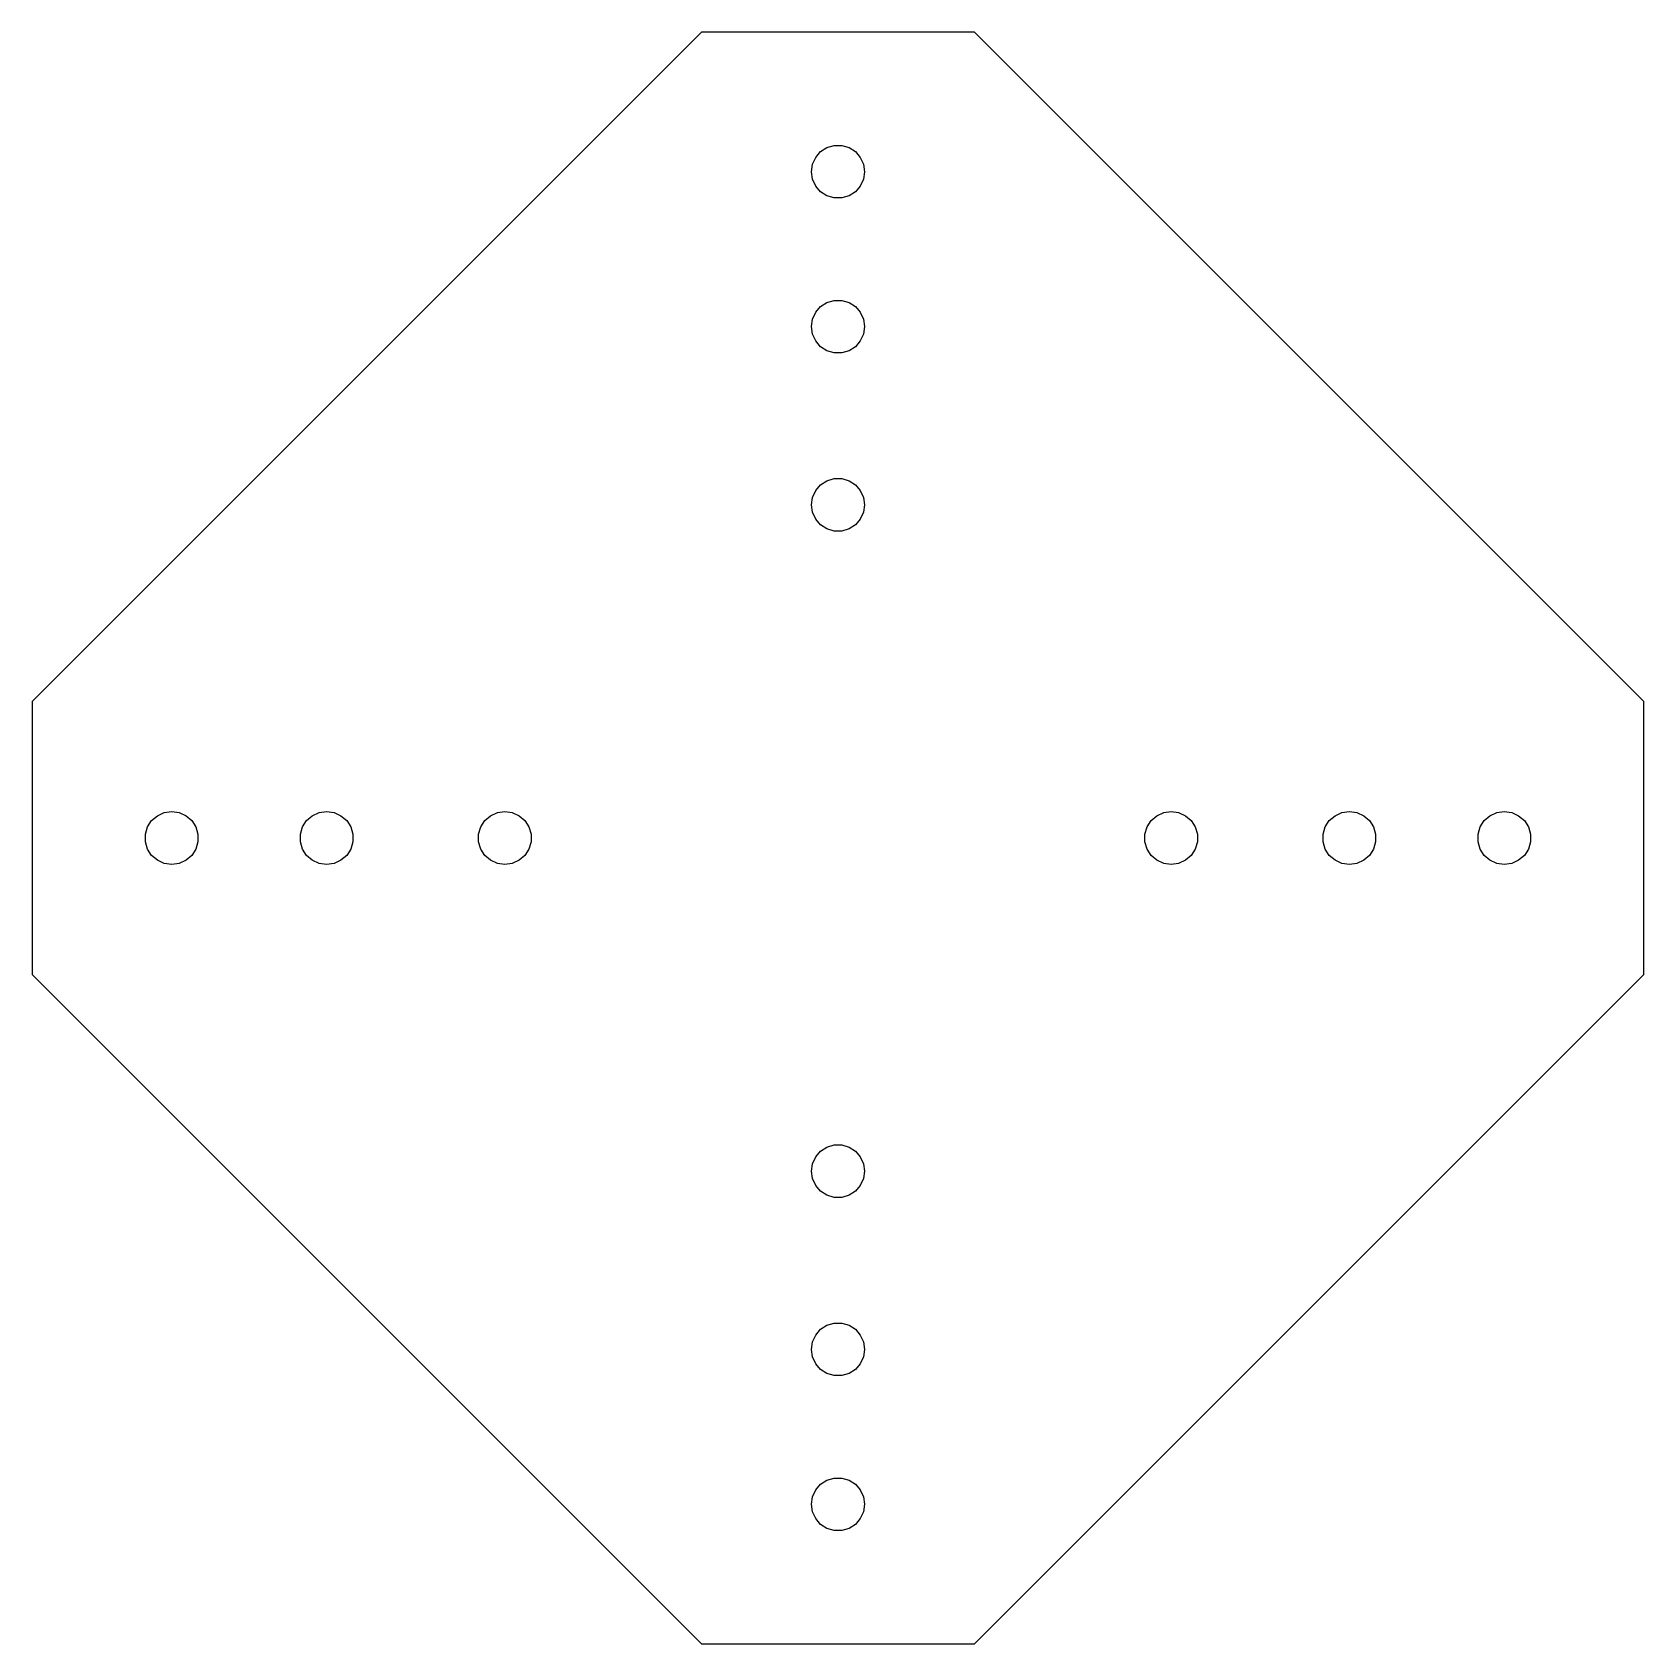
# Model space of a CAD drawing. Header units: metres. Extents: x -52 to 52, y -52 to 52.
import ezdxf

# ---------------------------------------------------------------- set-up
doc = ezdxf.new("R2010")
doc.units = ezdxf.units.M

msp = doc.modelspace()

# ---------------------------------------------------------------- linework, layer by layer
for p, q in [((-8.81117, 52), (-52, 8.81117)), ((8.81117, 52), (-8.81117, 52)), ((52, 8.81117), (8.81117, 52)), ((-1.64073, 43.4818), (-1.43854, 43.9245)), ((-1.43854, 43.9245), (-1.1198, 44.2923)), ((-1.1198, 44.2923), (-0.710358, 44.5555)), ((-0.710358, 44.5555), (-0.243347, 44.6926)), ((-0.243347, 44.6926), (0.243347, 44.6926)), ((0.243347, 44.6926), (0.710358, 44.5555)), ((0.710358, 44.5555), (1.1198, 44.2923)), ((1.1198, 44.2923), (1.43854, 43.9245)), ((1.43854, 43.9245), (1.64073, 43.4818)), ((-1.70999, 43), (-1.64073, 43.4818)), ((-1.64073, 42.5182), (-1.70999, 43)), ((1.64073, 43.4818), (1.70999, 43)), ((1.70999, 43), (1.64073, 42.5182)), ((-1.43854, 42.0755), (-1.64073, 42.5182)), ((-1.1198, 41.7077), (-1.43854, 42.0755)), ((-0.710358, 41.4445), (-1.1198, 41.7077)), ((1.1198, 41.7077), (0.710358, 41.4445)), ((1.43854, 42.0755), (1.1198, 41.7077)), ((1.64073, 42.5182), (1.43854, 42.0755)), ((-0.243347, 41.3074), (-0.710358, 41.4445)), ((0.243347, 41.3074), (-0.243347, 41.3074)), ((0.710358, 41.4445), (0.243347, 41.3074)), ((-1.1198, 34.2923), (-0.710358, 34.5555)), ((-0.710358, 34.5555), (-0.243347, 34.6926)), ((-0.243347, 34.6926), (0.243347, 34.6926)), ((0.243347, 34.6926), (0.710358, 34.5555)), ((0.710358, 34.5555), (1.1198, 34.2923)), ((-1.70999, 33), (-1.64073, 33.4818)), ((-1.64073, 33.4818), (-1.43854, 33.9245)), ((-1.43854, 33.9245), (-1.1198, 34.2923)), ((1.1198, 34.2923), (1.43854, 33.9245)), ((1.43854, 33.9245), (1.64073, 33.4818)), ((1.64073, 33.4818), (1.70999, 33)), ((-1.64073, 32.5182), (-1.70999, 33)), ((-1.43854, 32.0755), (-1.64073, 32.5182)), ((1.64073, 32.5182), (1.43854, 32.0755)), ((1.70999, 33), (1.64073, 32.5182)), ((-1.1198, 31.7077), (-1.43854, 32.0755)), ((-0.710358, 31.4445), (-1.1198, 31.7077)), ((-0.243347, 31.3074), (-0.710358, 31.4445)), ((0.243347, 31.3074), (-0.243347, 31.3074)), ((0.710358, 31.4445), (0.243347, 31.3074)), ((1.1198, 31.7077), (0.710358, 31.4445)), ((1.43854, 32.0755), (1.1198, 31.7077)), ((-1.1198, 22.7923), (-0.710358, 23.0555)), ((-0.710358, 23.0555), (-0.243347, 23.1926)), ((-0.243347, 23.1926), (0.243347, 23.1926)), ((0.243347, 23.1926), (0.710358, 23.0555)), ((0.710358, 23.0555), (1.1198, 22.7923)), ((-1.70999, 21.5), (-1.64073, 21.9818)), ((-1.64073, 21.9818), (-1.43854, 22.4245)), ((-1.43854, 22.4245), (-1.1198, 22.7923)), ((1.1198, 22.7923), (1.43854, 22.4245)), ((1.43854, 22.4245), (1.64073, 21.9818)), ((1.64073, 21.9818), (1.70999, 21.5)), ((-1.64073, 21.0182), (-1.70999, 21.5)), ((-1.43854, 20.5755), (-1.64073, 21.0182)), ((1.64073, 21.0182), (1.43854, 20.5755)), ((1.70999, 21.5), (1.64073, 21.0182)), ((-1.1198, 20.2077), (-1.43854, 20.5755)), ((-0.710358, 19.9445), (-1.1198, 20.2077)), ((-0.243347, 19.8074), (-0.710358, 19.9445)), ((0.243347, 19.8074), (-0.243347, 19.8074)), ((0.710358, 19.9445), (0.243347, 19.8074)), ((1.1198, 20.2077), (0.710358, 19.9445)), ((1.43854, 20.5755), (1.1198, 20.2077)), ((-52, 8.81117), (-52, -8.81117)), ((52, -8.81117), (52, 8.81117)), ((-44.5555, 0.710358), (-44.2923, 1.1198)), ((-44.2923, 1.1198), (-43.9245, 1.43854)), ((-43.9245, 1.43854), (-43.4818, 1.64073)), ((-43.4818, 1.64073), (-43, 1.70999)), ((-43, 1.70999), (-42.5182, 1.64073)), ((-42.5182, 1.64073), (-42.0755, 1.43854)), ((-42.0755, 1.43854), (-41.7077, 1.1198)), ((-41.7077, 1.1198), (-41.4445, 0.710358)), ((-34.5555, 0.710358), (-34.2923, 1.1198)), ((-34.2923, 1.1198), (-33.9245, 1.43854)), ((-33.9245, 1.43854), (-33.4818, 1.64073)), ((-33.4818, 1.64073), (-33, 1.70999)), ((-33, 1.70999), (-32.5182, 1.64073)), ((-32.5182, 1.64073), (-32.0755, 1.43854)), ((-32.0755, 1.43854), (-31.7077, 1.1198)), ((-31.7077, 1.1198), (-31.4445, 0.710358)), ((-23.0555, 0.710358), (-22.7923, 1.1198)), ((-22.7923, 1.1198), (-22.4245, 1.43854)), ((-22.4245, 1.43854), (-21.9818, 1.64073)), ((-21.9818, 1.64073), (-21.5, 1.70999)), ((-21.5, 1.70999), (-21.0182, 1.64073)), ((-21.0182, 1.64073), (-20.5755, 1.43854)), ((-20.5755, 1.43854), (-20.2077, 1.1198)), ((-20.2077, 1.1198), (-19.9445, 0.710358)), ((19.9445, 0.710358), (20.2077, 1.1198)), ((20.2077, 1.1198), (20.5755, 1.43854)), ((20.5755, 1.43854), (21.0182, 1.64073)), ((21.0182, 1.64073), (21.5, 1.70999)), ((21.5, 1.70999), (21.9818, 1.64073)), ((21.9818, 1.64073), (22.4245, 1.43854)), ((22.4245, 1.43854), (22.7923, 1.1198)), ((22.7923, 1.1198), (23.0555, 0.710358)), ((31.4445, 0.710358), (31.7077, 1.1198)), ((31.7077, 1.1198), (32.0755, 1.43854)), ((32.0755, 1.43854), (32.5182, 1.64073)), ((32.5182, 1.64073), (33, 1.70999)), ((33, 1.70999), (33.4818, 1.64073)), ((33.4818, 1.64073), (33.9245, 1.43854)), ((33.9245, 1.43854), (34.2923, 1.1198)), ((34.2923, 1.1198), (34.5555, 0.710358)), ((41.4445, 0.710358), (41.7077, 1.1198)), ((41.7077, 1.1198), (42.0755, 1.43854)), ((42.0755, 1.43854), (42.5182, 1.64073)), ((42.5182, 1.64073), (43, 1.70999)), ((43, 1.70999), (43.4818, 1.64073)), ((43.4818, 1.64073), (43.9245, 1.43854)), ((43.9245, 1.43854), (44.2923, 1.1198)), ((44.2923, 1.1198), (44.5555, 0.710358)), ((-44.6926, 0.243347), (-44.5555, 0.710358)), ((-44.6926, -0.243347), (-44.6926, 0.243347)), ((-41.4445, 0.710358), (-41.3074, 0.243347)), ((-41.3074, 0.243347), (-41.3074, -0.243347)), ((-34.6926, 0.243347), (-34.5555, 0.710358)), ((-34.6926, -0.243347), (-34.6926, 0.243347)), ((-31.4445, 0.710358), (-31.3074, 0.243347)), ((-31.3074, 0.243347), (-31.3074, -0.243347)), ((-23.1926, 0.243347), (-23.0555, 0.710358)), ((-23.1926, -0.243347), (-23.1926, 0.243347)), ((-19.9445, 0.710358), (-19.8074, 0.243347)), ((-19.8074, 0.243347), (-19.8074, -0.243347)), ((19.8074, 0.243347), (19.9445, 0.710358)), ((19.8074, -0.243347), (19.8074, 0.243347)), ((23.0555, 0.710358), (23.1926, 0.243347)), ((23.1926, 0.243347), (23.1926, -0.243347)), ((31.3074, 0.243347), (31.4445, 0.710358)), ((31.3074, -0.243347), (31.3074, 0.243347)), ((34.5555, 0.710358), (34.6926, 0.243347)), ((34.6926, 0.243347), (34.6926, -0.243347)), ((41.3074, 0.243347), (41.4445, 0.710358)), ((41.3074, -0.243347), (41.3074, 0.243347)), ((44.5555, 0.710358), (44.6926, 0.243347)), ((44.6926, 0.243347), (44.6926, -0.243347)), ((-44.5555, -0.710358), (-44.6926, -0.243347)), ((-44.2923, -1.1198), (-44.5555, -0.710358)), ((-41.4445, -0.710358), (-41.7077, -1.1198)), ((-41.3074, -0.243347), (-41.4445, -0.710358)), ((-34.5555, -0.710358), (-34.6926, -0.243347)), ((-34.2923, -1.1198), (-34.5555, -0.710358)), ((-31.4445, -0.710358), (-31.7077, -1.1198)), ((-31.3074, -0.243347), (-31.4445, -0.710358)), ((-23.0555, -0.710358), (-23.1926, -0.243347)), ((-22.7923, -1.1198), (-23.0555, -0.710358)), ((-19.9445, -0.710358), (-20.2077, -1.1198)), ((-19.8074, -0.243347), (-19.9445, -0.710358)), ((19.9445, -0.710358), (19.8074, -0.243347)), ((20.2077, -1.1198), (19.9445, -0.710358)), ((23.0555, -0.710358), (22.7923, -1.1198)), ((23.1926, -0.243347), (23.0555, -0.710358)), ((31.4445, -0.710358), (31.3074, -0.243347)), ((31.7077, -1.1198), (31.4445, -0.710358)), ((34.5555, -0.710358), (34.2923, -1.1198)), ((34.6926, -0.243347), (34.5555, -0.710358)), ((41.4445, -0.710358), (41.3074, -0.243347)), ((41.7077, -1.1198), (41.4445, -0.710358)), ((44.5555, -0.710358), (44.2923, -1.1198)), ((44.6926, -0.243347), (44.5555, -0.710358)), ((-43.9245, -1.43854), (-44.2923, -1.1198)), ((-43.4818, -1.64073), (-43.9245, -1.43854)), ((-43, -1.70999), (-43.4818, -1.64073)), ((-42.5182, -1.64073), (-43, -1.70999)), ((-42.0755, -1.43854), (-42.5182, -1.64073)), ((-41.7077, -1.1198), (-42.0755, -1.43854)), ((-33.9245, -1.43854), (-34.2923, -1.1198)), ((-33.4818, -1.64073), (-33.9245, -1.43854)), ((-33, -1.70999), (-33.4818, -1.64073)), ((-32.5182, -1.64073), (-33, -1.70999)), ((-32.0755, -1.43854), (-32.5182, -1.64073)), ((-31.7077, -1.1198), (-32.0755, -1.43854)), ((-22.4245, -1.43854), (-22.7923, -1.1198)), ((-21.9818, -1.64073), (-22.4245, -1.43854)), ((-21.5, -1.70999), (-21.9818, -1.64073)), ((-21.0182, -1.64073), (-21.5, -1.70999)), ((-20.5755, -1.43854), (-21.0182, -1.64073)), ((-20.2077, -1.1198), (-20.5755, -1.43854)), ((20.5755, -1.43854), (20.2077, -1.1198)), ((21.0182, -1.64073), (20.5755, -1.43854)), ((21.5, -1.70999), (21.0182, -1.64073)), ((21.9818, -1.64073), (21.5, -1.70999)), ((22.4245, -1.43854), (21.9818, -1.64073)), ((22.7923, -1.1198), (22.4245, -1.43854)), ((32.0755, -1.43854), (31.7077, -1.1198)), ((32.5182, -1.64073), (32.0755, -1.43854)), ((33, -1.70999), (32.5182, -1.64073)), ((33.4818, -1.64073), (33, -1.70999)), ((33.9245, -1.43854), (33.4818, -1.64073)), ((34.2923, -1.1198), (33.9245, -1.43854)), ((42.0755, -1.43854), (41.7077, -1.1198)), ((42.5182, -1.64073), (42.0755, -1.43854)), ((43, -1.70999), (42.5182, -1.64073)), ((43.4818, -1.64073), (43, -1.70999)), ((43.9245, -1.43854), (43.4818, -1.64073)), ((44.2923, -1.1198), (43.9245, -1.43854)), ((-52, -8.81117), (-8.81117, -52)), ((8.81117, -52), (52, -8.81117)), ((-1.64073, -21.0182), (-1.43854, -20.5755)), ((-1.43854, -20.5755), (-1.1198, -20.2077)), ((-1.1198, -20.2077), (-0.710358, -19.9445)), ((-0.710358, -19.9445), (-0.243347, -19.8074)), ((-0.243347, -19.8074), (0.243347, -19.8074)), ((0.243347, -19.8074), (0.710358, -19.9445)), ((0.710358, -19.9445), (1.1198, -20.2077)), ((1.1198, -20.2077), (1.43854, -20.5755)), ((1.43854, -20.5755), (1.64073, -21.0182)), ((-1.70999, -21.5), (-1.64073, -21.0182)), ((-1.64073, -21.9818), (-1.70999, -21.5)), ((1.64073, -21.0182), (1.70999, -21.5)), ((1.70999, -21.5), (1.64073, -21.9818)), ((-1.43854, -22.4245), (-1.64073, -21.9818)), ((-1.1198, -22.7923), (-1.43854, -22.4245)), ((-0.710358, -23.0555), (-1.1198, -22.7923)), ((1.1198, -22.7923), (0.710358, -23.0555)), ((1.43854, -22.4245), (1.1198, -22.7923)), ((1.64073, -21.9818), (1.43854, -22.4245)), ((-0.243347, -23.1926), (-0.710358, -23.0555)), ((0.243347, -23.1926), (-0.243347, -23.1926)), ((0.710358, -23.0555), (0.243347, -23.1926)), ((-1.64073, -32.5182), (-1.43854, -32.0755)), ((-1.43854, -32.0755), (-1.1198, -31.7077)), ((-1.1198, -31.7077), (-0.710358, -31.4445)), ((-0.710358, -31.4445), (-0.243347, -31.3074)), ((-0.243347, -31.3074), (0.243347, -31.3074)), ((0.243347, -31.3074), (0.710358, -31.4445)), ((0.710358, -31.4445), (1.1198, -31.7077)), ((1.1198, -31.7077), (1.43854, -32.0755)), ((1.43854, -32.0755), (1.64073, -32.5182)), ((-1.70999, -33), (-1.64073, -32.5182)), ((-1.64073, -33.4818), (-1.70999, -33)), ((1.64073, -32.5182), (1.70999, -33)), ((1.70999, -33), (1.64073, -33.4818)), ((-1.43854, -33.9245), (-1.64073, -33.4818)), ((-1.1198, -34.2923), (-1.43854, -33.9245)), ((-0.710358, -34.5555), (-1.1198, -34.2923)), ((1.1198, -34.2923), (0.710358, -34.5555)), ((1.43854, -33.9245), (1.1198, -34.2923)), ((1.64073, -33.4818), (1.43854, -33.9245)), ((-0.243347, -34.6926), (-0.710358, -34.5555)), ((0.243347, -34.6926), (-0.243347, -34.6926)), ((0.710358, -34.5555), (0.243347, -34.6926)), ((-1.1198, -41.7077), (-0.710358, -41.4445)), ((-0.710358, -41.4445), (-0.243347, -41.3074)), ((-0.243347, -41.3074), (0.243347, -41.3074)), ((0.243347, -41.3074), (0.710358, -41.4445)), ((0.710358, -41.4445), (1.1198, -41.7077)), ((-1.70999, -43), (-1.64073, -42.5182)), ((-1.64073, -42.5182), (-1.43854, -42.0755)), ((-1.43854, -42.0755), (-1.1198, -41.7077)), ((1.1198, -41.7077), (1.43854, -42.0755)), ((1.43854, -42.0755), (1.64073, -42.5182)), ((1.64073, -42.5182), (1.70999, -43)), ((-1.64073, -43.4818), (-1.70999, -43)), ((-1.43854, -43.9245), (-1.64073, -43.4818)), ((1.64073, -43.4818), (1.43854, -43.9245)), ((1.70999, -43), (1.64073, -43.4818)), ((-1.1198, -44.2923), (-1.43854, -43.9245)), ((-0.710358, -44.5555), (-1.1198, -44.2923)), ((-0.243347, -44.6926), (-0.710358, -44.5555)), ((0.243347, -44.6926), (-0.243347, -44.6926)), ((0.710358, -44.5555), (0.243347, -44.6926)), ((1.1198, -44.2923), (0.710358, -44.5555)), ((1.43854, -43.9245), (1.1198, -44.2923)), ((-8.81117, -52), (8.81117, -52))]:
    msp.add_line(p, q)

doc.saveas('drawing.dxf')
